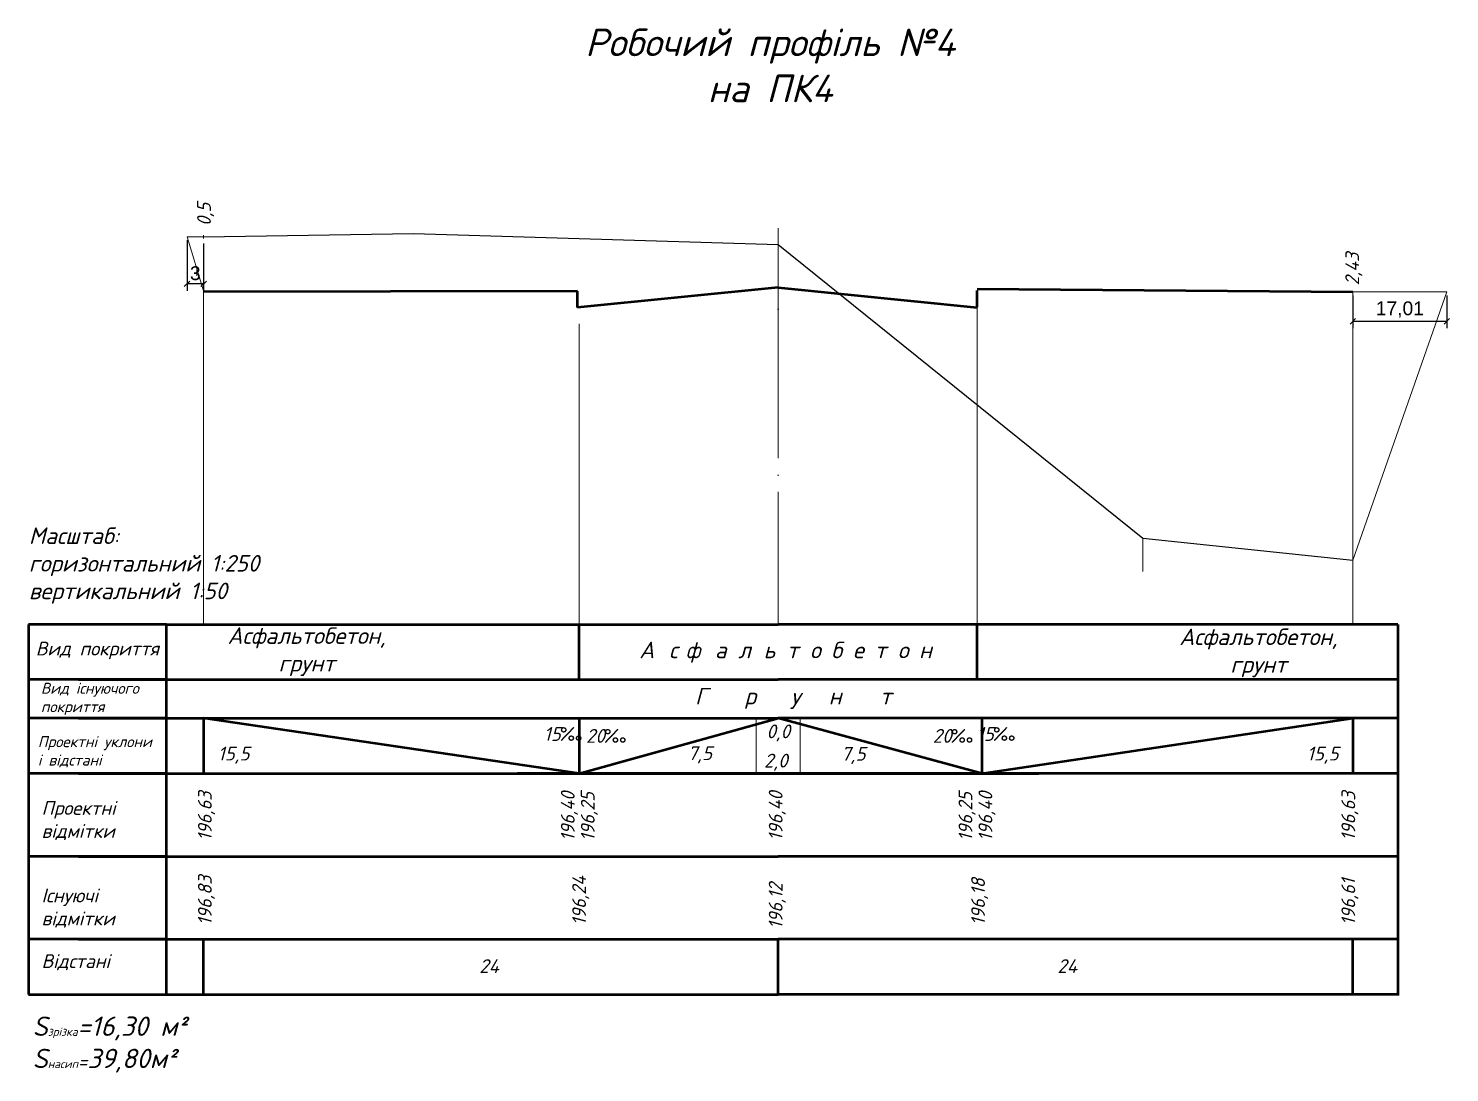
# Model space of a CAD drawing. Header units: millimetres. Extents: x -2123 to 5424, y -1286 to 835.
# Drawn here: x 5072.9 to 5330.1, y -1171 to -981.9 of the extents above; entities that cross this region are included whole.
import ezdxf

# ---------------------------------------------------------------- set-up
doc = ezdxf.new("R2010")
doc.units = ezdxf.units.MM
doc.linetypes.add('ACAD_ISO04W100', pattern=[30, 24, -3, 0, -3])
doc.layers.get('0').update_dxf_attribs({"lineweight": 15})
doc.layers.add('ІСНУЮЧА', color=80, linetype='Continuous')
doc.styles.add('GOST-2.304_Type-B_italic', font='')
doc.styles.get("Standard").update_dxf_attribs({"font": 'arial.ttf'})
doc.styles.add('Креслярський', font='isocpeui.ttf')
doc.styles.add('профили', font='isocpeui.ttf')
doc.styles.get('GOST-2.304_Type-B_italic').set_extended_font_data('GOST Common', italic=True)
doc.dimstyles.new('Копия(2) ISO-25', dxfattribs={"dimtxt": 2.5, "dimasz": 1, "dimexe": 1.25, "dimexo": 0.625, "dimtad": 3, "dimtxsty": 'Standard', "dimblk": 'OBLIQUE', "dimcen": 2.5, "dimadec": 0, "dimazin": 0, "dimtfac": 1, "dimtmove": 1, "dimatfit": 3, "dimfxl": 1, "dimarcsym": 0})

# ---------------------------------------------------------------- blocks, each defined once
blk = doc.blocks.new('_Oblique')
at = {"color": 0, "linetype": 'ByBlock', "lineweight": -2}
blk.add_line((-0.5, -0.5), (0.5, 0.5), dxfattribs=at)
blk = doc.blocks.new('*D912')
at = {"color": 0, "lineweight": -2, "transparency": 16777216}
for p, q in [((5312.6, -1030.27), (5312.6, -1036.2)), ((5329.61, -1030.27), (5329.61, -1036.2)), ((5312.6, -1034.95), (5329.61, -1034.95))]:
    blk.add_line(p, q, dxfattribs=at)
at = {"layer": 'Defpoints', "color": 0, "transparency": 16777216}
for p in [(5312.6, -1029.64), (5329.61, -1029.64), (5329.61, -1034.95)]:
    blk.add_point(p, dxfattribs=at)
at = {"color": 0, "lineweight": -2, "transparency": 16777216, "rotation": 180}
blk.add_blockref('_Oblique', (5312.6, -1034.95), dxfattribs=at)
at = {"color": 0, "lineweight": -2, "transparency": 16777216}
blk.add_blockref('_Oblique', (5329.61, -1034.95), dxfattribs=at)
at = {"color": 0, "transparency": 16777216, "insert": (5321.11, -1032.83), "char_height": 2.5, "attachment_point": 5}
blk.add_mtext('17,01', dxfattribs=at)
blk = doc.blocks.new('*D913')
at = {"color": 0, "lineweight": -2, "transparency": 16777216}
for p, q in [((5101.6, -1020.26), (5101.6, -1029.42)), ((5104.6, -1020.86), (5104.6, -1029.42)), ((5104.6, -1028.17), (5101.6, -1028.17))]:
    blk.add_line(p, q, dxfattribs=at)
at = {"layer": 'Defpoints', "color": 0, "transparency": 16777216}
for p in [(5101.6, -1019.64), (5104.6, -1020.24), (5101.6, -1028.17)]:
    blk.add_point(p, dxfattribs=at)
at = {"color": 0, "lineweight": -2, "transparency": 16777216, "rotation": 180}
blk.add_blockref('_Oblique', (5101.6, -1028.17), dxfattribs=at)
at = {"color": 0, "lineweight": -2, "transparency": 16777216}
blk.add_blockref('_Oblique', (5104.6, -1028.17), dxfattribs=at)
at = {"color": 0, "transparency": 16777216, "insert": (5103.1, -1026.26), "char_height": 2.5, "attachment_point": 5}
blk.add_mtext('3', dxfattribs=at)

msp = doc.modelspace()

# ---------------------------------------------------------------- linework, layer by layer
at = {"color": 1, "linetype": 'ACAD_ISO04W100'}
msp.add_line((5208.601, -1089.845), (5208.601, -1018.071), dxfattribs=at)
msp.add_line((5208.601, -1089.845), (5208.601, -1018.071), dxfattribs=at)
at = {"color": 1}
for p, q in [((5104.601, -1019.637), (5101.601, -1019.637)), ((5101.601, -1019.637), (5104.601, -1029.416)), ((5104.601, -1019.937), (5104.601, -1019.337)), ((5208.601, -1040.237), (5208.601, -1021.037)), ((5103.401, -1025.637), (5103.401, -1026.721)), ((5104.601, -1089.845), (5104.601, -1024.277)), ((5208.601, -1028.837), (5208.601, -1029.837)), ((5312.601, -1089.845), (5312.601, -1029.642)), ((5312.601, -1029.642), (5315.961, -1029.642)), ((5312.601, -1029.642), (5329.611, -1029.642)), ((5329.611, -1029.642), (5312.601, -1078.237)), ((5312.601, -1031.637), (5312.601, -1030.637)), ((5244.601, -1089.908), (5244.601, -1032.375)), ((5172.601, -1089.908), (5172.601, -1035.437)), ((5274.601, -1080.237), (5274.601, -1074.237)), ((5312.601, -1080.237), (5312.601, -1078.237)), ((5204.601, -1116.845), (5204.601, -1106.845)), ((5212.601, -1116.845), (5212.601, -1106.845))]:
    msp.add_line(p, q, dxfattribs=at)
at = {"color": 1, "lineweight": 50}
for p, q in [((5208.601, -1028.837), (5172.3, -1032.467)), ((5208.601, -1028.837), (5244.601, -1032.437)), ((5172.3, -1029.467), (5104.601, -1029.642)), ((5172.3, -1032.467), (5172.3, -1029.467)), ((5244.601, -1029.073), (5312.601, -1029.642)), ((5244.601, -1032.375), (5244.601, -1029.375)), ((5097.898, -1089.845), (5072.898, -1089.845)), ((5072.898, -1089.845), (5072.898, -1156.845)), ((5097.898, -1099.845), (5097.898, -1089.845)), ((5097.898, -1089.845), (5208.601, -1089.845)), ((5172.601, -1099.908), (5172.601, -1089.908)), ((5320.72, -1089.845), (5208.601, -1089.845)), ((5244.601, -1099.845), (5244.601, -1089.845)), ((5320.72, -1089.845), (5320.72, -1157.029)), ((5097.898, -1099.845), (5072.898, -1099.845)), ((5081.94, -1099.845), (5208.601, -1099.845)), ((5097.898, -1106.845), (5097.898, -1099.845)), ((5320.72, -1099.845), (5208.601, -1099.845)), ((5097.898, -1106.845), (5072.898, -1106.845)), ((5081.94, -1106.845), (5208.601, -1106.845)), ((5097.898, -1116.845), (5097.898, -1106.845)), ((5172.601, -1116.845), (5104.601, -1106.845)), ((5104.601, -1106.845), (5104.601, -1116.845)), ((5172.601, -1106.845), (5172.601, -1116.845)), ((5172.601, -1116.845), (5208.601, -1106.845)), ((5320.72, -1106.845), (5208.601, -1106.845)), ((5245.475, -1116.845), (5208.601, -1106.845)), ((5245.475, -1106.845), (5245.475, -1116.845)), ((5245.475, -1116.845), (5312.601, -1106.845)), ((5312.601, -1106.845), (5312.601, -1116.845)), ((5097.898, -1116.845), (5072.898, -1116.845)), ((5081.94, -1116.845), (5208.601, -1116.845)), ((5097.898, -1131.845), (5097.898, -1116.845)), ((5185.401, -1116.845), (5161.401, -1116.845)), ((5208.601, -1116.845), (5185.401, -1116.845)), ((5320.72, -1116.845), (5208.601, -1116.845)), ((5208.601, -1116.845), (5231.801, -1116.845)), ((5231.801, -1116.845), (5255.801, -1116.845)), ((5097.898, -1131.845), (5072.898, -1131.845)), ((5081.94, -1131.845), (5208.601, -1131.845)), ((5097.898, -1146.845), (5097.898, -1131.845)), ((5320.72, -1131.845), (5208.601, -1131.845)), ((5097.898, -1146.845), (5072.898, -1146.845)), ((5081.94, -1146.845), (5208.601, -1146.845)), ((5097.898, -1156.845), (5097.898, -1146.845)), ((5104.601, -1156.845), (5104.601, -1146.845)), ((5208.601, -1156.845), (5208.601, -1146.845)), ((5320.72, -1146.845), (5208.601, -1146.845)), ((5208.601, -1156.845), (5208.601, -1146.845)), ((5312.601, -1156.845), (5312.601, -1146.845)), ((5072.898, -1156.845), (5097.898, -1156.845)), ((5081.94, -1156.845), (5208.601, -1156.845)), ((5108.601, -1156.845), (5208.601, -1156.845)), ((5308.601, -1156.845), (5208.601, -1156.845)), ((5320.72, -1156.845), (5208.601, -1156.845))]:
    msp.add_line(p, q, dxfattribs=at)
at = {"layer": 'ІСНУЮЧА', "color": 1}
for p, q in [((5104.601, -1019.637), (5142.601, -1019.037)), ((5142.601, -1019.037), (5208.601, -1021.037)), ((5208.601, -1021.037), (5274.601, -1074.237)), ((5274.601, -1074.237), (5312.601, -1078.237))]:
    msp.add_line(p, q, dxfattribs=at)

# ---------------------------------------------------------------- texts
at = {"color": 1}
for s, insert, char_height, width, attachment_point, style in [('\\pxqc;Робочий профіль №4\\Pна ПК4 ', (5171.903, -981.943), 5, 70.49193, 1, 'профили'), ('Масштаб:\\Pгоризонтальний 1:250\\Pвертикальний 1:50', (5072.978, -1072.276), 3, 43.90723, 1, 'профили'), ('\\pxqc;Асфальтобетон, грунт', (5109.18, -1090.375), 3, 28.16688, 1, 'профили'), ('\\pxqc;Асфальтобетон, грунт', (5310.775, -1090.587), 3, 30.49379, 3, 'профили'), ('Вид покриття', (5074.228, -1092.972), 2.5, 23.43485, 1, 'профили'), ('{\\T2;Асфальтобетон}', (5183.451, -1092.972), 3, 31.49991, 1, 'профили'), ('Вид існуючого покриття', (5075.153, -1100.408), 2, 23.43485, 1, 'профили'), ('{\\T4;Грунт}', (5193.542, -1101.331), 3, 41.29517, 1, 'профили'), ('15{\\fISOCPEUR|b0|i0|c204|p34;‰}', (5166.175, -1108.439), 2.5, 4.03018, 1, 'профили'), ('0,0', (5210.759, -1107.964), 2.5, 4.03018, 3, 'профили'), ('15{\\fISOCPEUR|b0|i0|c204|p34;‰}', (5251.901, -1108.439), 2.5, 4.03018, 3, 'профили'), ('Проектні уклони \\Pі відстані', (5074.597, -1110.078), 2, 27.48087, 1, 'профили'), ('20{\\fISOCPEUR|b0|i0|c204|p34;‰}', (5173.809, -1108.78), 2.5, 4.03018, 1, 'профили'), ('20{\\fISOCPEUR|b0|i0|c204|p34;‰}', (5244.267, -1108.78), 2.5, 4.03018, 3, 'профили'), ('15,5', (5107.167, -1111.988), 2.5, 4.03018, 1, 'профили'), ('7,5', (5192.218, -1111.925), 2.5, 4.03018, 1, 'профили'), ('2,0', (5206.035, -1113.262), 2.5, 4.03018, 1, 'профили'), ('7,5', (5219.991, -1112.024), 2.5, 4.03018, 1, 'профили'), ('15,5', (5310.035, -1111.988), 2.5, 4.03018, 3, 'профили'), ('Проектні\\Pвідмітки', (5075.273, -1121.837), 2.5, 23.43485, 1, 'профили'), ('Існуючі\\Pвідмітки', (5075.273, -1137.68), 2.5, 23.43485, 1, 'профили'), ('Відстані', (5075.273, -1149.573), 2.5, 23.43485, 1, 'профили'), ('24', (5154.494, -1150.474), 2.5, 4.03018, 1, 'профили'), ('24', (5262.707, -1150.474), 2.5, 7.56096, 3, 'профили'), (' {\\H1.4x;S\\H0.42857x;зрізка\\H2.3333x;=16,30\\H0.99998x; м²}\\P {\\H1.4x;S\\H0.42857x;насип}={\\H1.4x;39,80м²}', (5072.047, -1160.856), 2.5, 69.42381, 1, 'Креслярський')]:
    msp.add_mtext(s, dxfattribs=dict(at, insert=insert, char_height=char_height, width=width, attachment_point=attachment_point, style=style))
at = {"color": 1, "char_height": 2.5, "rotation": 90, "style": 'GOST-2.304_Type-B_italic'}
for s, insert, attachment_point in [('0,5', (5103.427, -1017.679), 1), ('2,43', (5311.245, -1028.443), 1), ('196,63', (5103.583, -1129.011), 1), ('196,40', (5169.265, -1129.073), 1), ('196,25', (5172.878, -1129.073), 1), ('196,25', (5244.323, -1129.073), 7), ('196,40', (5247.936, -1129.073), 7), ('196,63', (5313.618, -1129.011), 7)]:
    msp.add_mtext_dynamic_manual_height_columns(s, width=9.35383, gutter_width=12.5, heights=[0], dxfattribs=dict(at, insert=insert, attachment_point=attachment_point))
at = {"char_height": 2.5, "rotation": 90, "style": 'GOST-2.304_Type-B_italic'}
for s, insert, attachment_point in [('196,40', (5206.892, -1129.011), 1), ('196,83', (5103.583, -1144.313), 1), ('196,24', (5171.316, -1144.313), 1), ('196,12', (5206.892, -1144.993), 1), ('196,18', (5246.609, -1144.313), 7), ('196,61', (5313.618, -1144.313), 7)]:
    msp.add_mtext_dynamic_manual_height_columns(s, width=9.35383, gutter_width=12.5, heights=[0], dxfattribs=dict(at, insert=insert, attachment_point=attachment_point))

# ---------------------------------------------------------------- dimensions: what is measured, and where the dimension line sits
at = {"color": 1}
for base, p1, p2, picture, middle in [((5101.601, -1028.166), (5104.601, -1020.237), (5101.601, -1019.637), '*D913', (5103.101, -1026.264)), ((5329.611, -1034.952), (5312.601, -1029.642), (5329.611, -1029.642), '*D912', (5321.106, -1032.825))]:
    dim = msp.add_linear_dim(base=base, p1=p1, p2=p2, dimstyle='Копия(2) ISO-25', override={"dimscale": 1}, dxfattribs=at)
    dim.commit()
    dim.dimension.update_dxf_attribs({"geometry": picture, "text_midpoint": middle})

doc.saveas('drawing.dxf')
